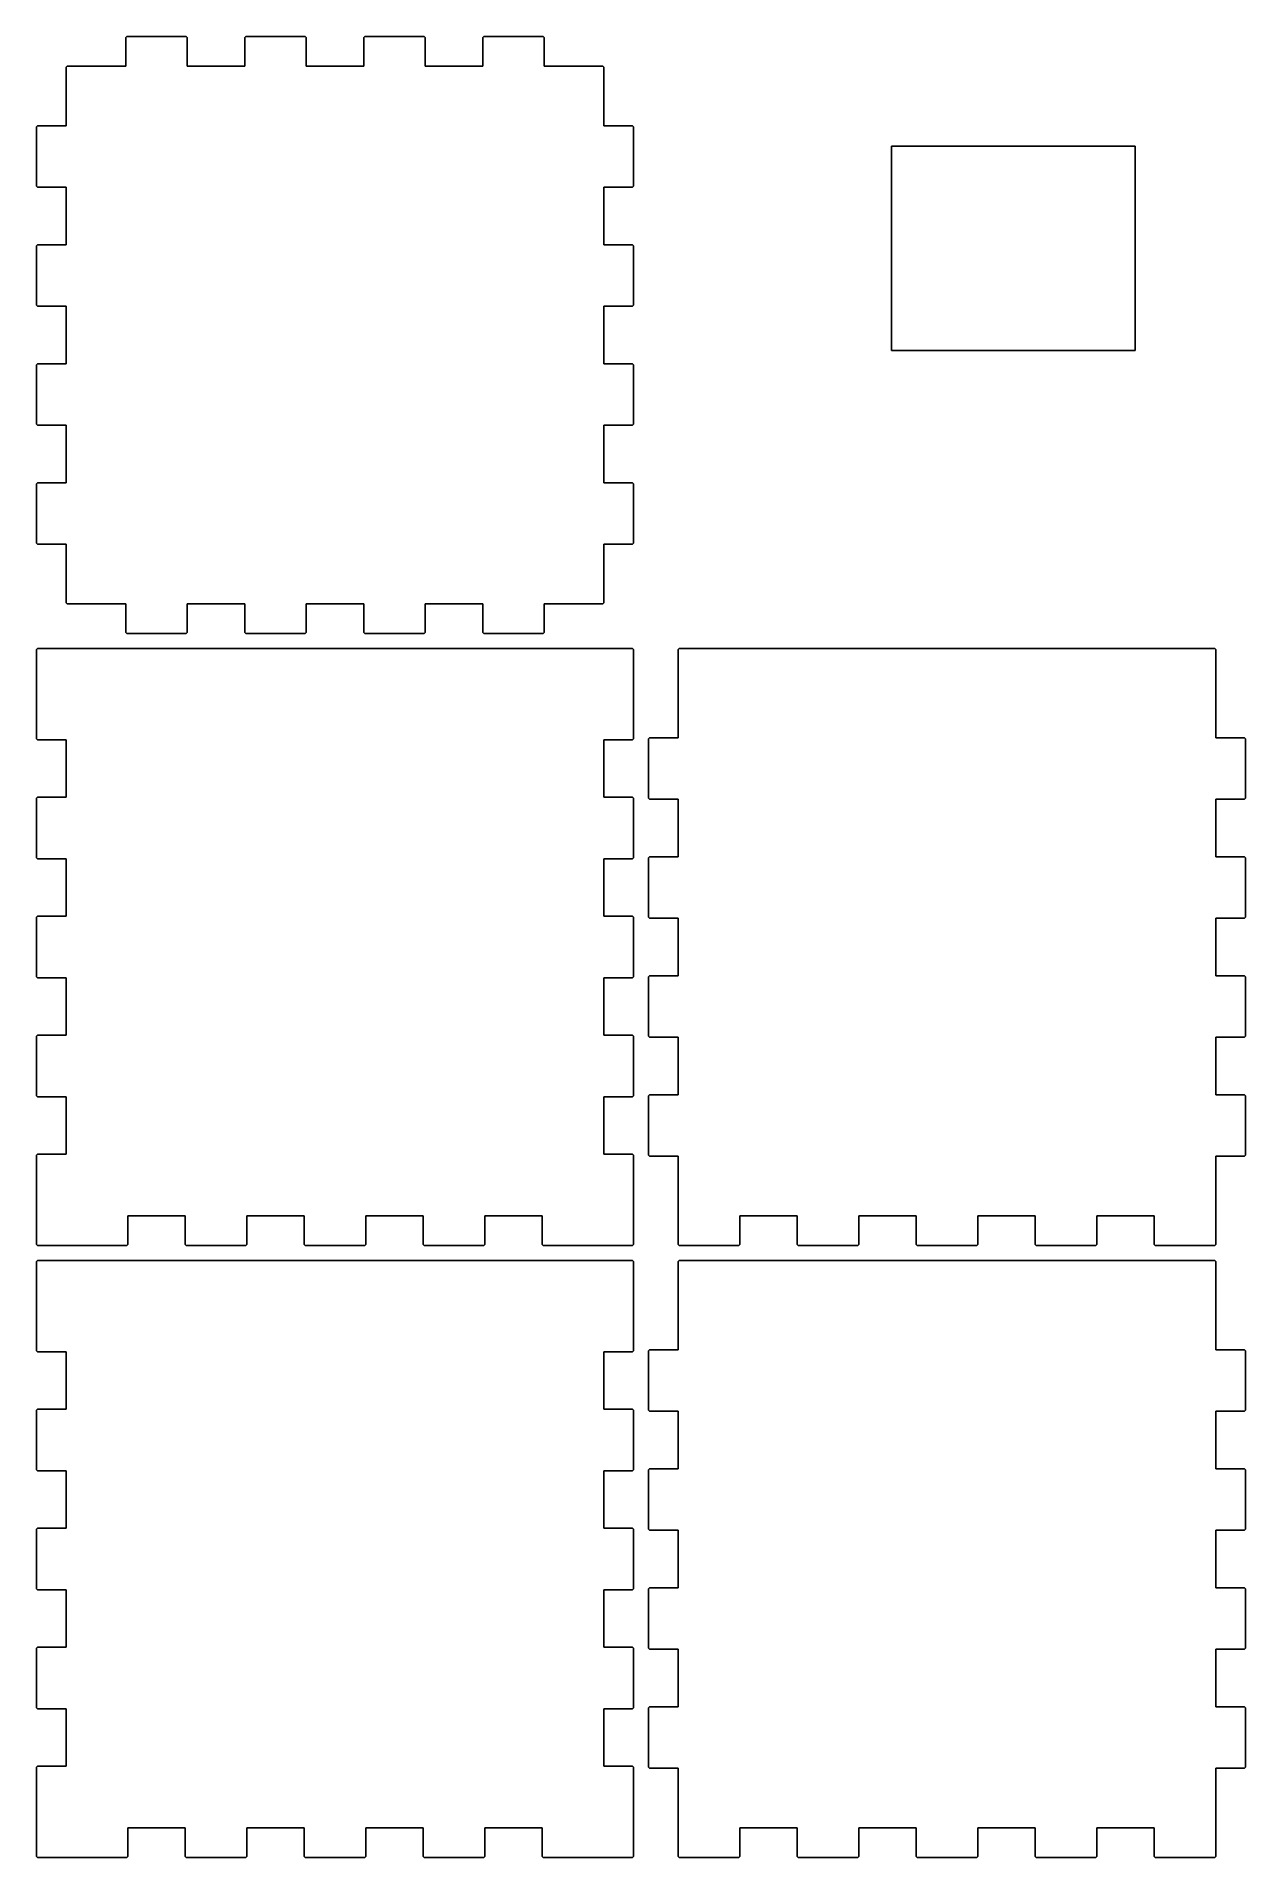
# Model space of a CAD drawing. Extents: x 10 to 132, y 10 to 194.
import ezdxf

# ---------------------------------------------------------------- set-up
doc = ezdxf.new("R2010")
doc.units = 0

msp = doc.modelspace()

# ---------------------------------------------------------------- linework, layer by layer
at = {"layer": 'Layer 1'}
for p, q in [((19.1, 193.6), (19, 193.5)), ((19, 193.5), (19, 190.6)), ((25.1, 193.6), (19.1, 193.6)), ((25.2, 193.5), (25.1, 193.6)), ((25.2, 190.6), (25.2, 193.5)), ((31.1, 193.6), (31, 193.5)), ((31, 193.5), (31, 190.6)), ((37.1, 193.6), (31.1, 193.6)), ((37.2, 193.5), (37.1, 193.6)), ((37.2, 190.6), (37.2, 193.5)), ((43.1, 193.6), (43, 193.5)), ((43, 193.5), (43, 190.6)), ((49.1, 193.6), (43.1, 193.6)), ((49.2, 193.5), (49.1, 193.6)), ((49.2, 190.6), (49.2, 193.5)), ((55.1, 193.6), (55, 193.5)), ((55, 193.5), (55, 190.6)), ((61.1, 193.6), (55.1, 193.6)), ((61.2, 193.5), (61.1, 193.6)), ((61.2, 190.6), (61.2, 193.5)), ((13.1, 190.6), (13, 190.5)), ((13, 190.5), (13, 184.6)), ((19, 190.6), (13.1, 190.6)), ((31, 190.6), (25.2, 190.6)), ((43, 190.6), (37.2, 190.6)), ((55, 190.6), (49.2, 190.6)), ((67.1, 190.6), (61.2, 190.6)), ((67.2, 190.5), (67.1, 190.6)), ((67.2, 184.6), (67.2, 190.5)), ((10.1, 184.6), (10, 184.5)), ((10, 184.5), (10, 178.5)), ((13, 184.6), (10.1, 184.6)), ((70.1, 184.6), (67.2, 184.6)), ((70.2, 184.5), (70.1, 184.6)), ((70.2, 178.5), (70.2, 184.5)), ((96.22, 182.52), (120.77, 182.52)), ((96.22, 161.94), (96.22, 182.52)), ((120.77, 182.52), (120.77, 161.94)), ((10, 178.5), (10.1, 178.4)), ((10.1, 178.4), (13, 178.4)), ((13, 178.4), (13, 172.6)), ((67.2, 172.6), (67.2, 178.4)), ((67.2, 178.4), (70.1, 178.4)), ((70.1, 178.4), (70.2, 178.5)), ((10.1, 172.6), (10, 172.5)), ((13, 172.6), (10.1, 172.6)), ((70.1, 172.6), (67.2, 172.6)), ((70.2, 172.5), (70.1, 172.6)), ((10, 172.5), (10, 166.5)), ((70.2, 166.5), (70.2, 172.5)), ((10, 166.5), (10.1, 166.4)), ((10.1, 166.4), (13, 166.4)), ((13, 166.4), (13, 160.6)), ((67.2, 160.6), (67.2, 166.4)), ((67.2, 166.4), (70.1, 166.4)), ((70.1, 166.4), (70.2, 166.5)), ((120.77, 161.94), (96.22, 161.94)), ((10.1, 160.6), (10, 160.5)), ((10, 160.5), (10, 154.5)), ((13, 160.6), (10.1, 160.6)), ((70.1, 160.6), (67.2, 160.6)), ((70.2, 160.5), (70.1, 160.6)), ((70.2, 154.5), (70.2, 160.5)), ((10, 154.5), (10.1, 154.4)), ((10.1, 154.4), (13, 154.4)), ((13, 154.4), (13, 148.6)), ((67.2, 148.6), (67.2, 154.4)), ((67.2, 154.4), (70.1, 154.4)), ((70.1, 154.4), (70.2, 154.5)), ((10.1, 148.6), (10, 148.5)), ((10, 148.5), (10, 142.5)), ((13, 148.6), (10.1, 148.6)), ((70.1, 148.6), (67.2, 148.6)), ((70.2, 148.5), (70.1, 148.6)), ((70.2, 142.5), (70.2, 148.5)), ((10, 142.5), (10.1, 142.4)), ((10.1, 142.4), (13, 142.4)), ((13, 142.4), (13, 136.5)), ((67.2, 136.5), (67.2, 142.4)), ((67.2, 142.4), (70.1, 142.4)), ((70.1, 142.4), (70.2, 142.5)), ((13, 136.5), (13.1, 136.4)), ((13.1, 136.4), (19, 136.4)), ((13.1, 136.4), (13.1, 136.4)), ((19, 136.4), (19, 133.5)), ((25.2, 133.5), (25.2, 136.4)), ((25.2, 136.4), (31, 136.4)), ((31, 136.4), (31, 133.5)), ((37.2, 133.5), (37.2, 136.4)), ((37.2, 136.4), (43, 136.4)), ((43, 136.4), (43, 133.5)), ((49.2, 133.5), (49.2, 136.4)), ((49.2, 136.4), (55, 136.4)), ((55, 136.4), (55, 133.5)), ((61.2, 133.5), (61.2, 136.4)), ((61.2, 136.4), (67.1, 136.4)), ((67.1, 136.4), (67.2, 136.5)), ((19, 133.5), (19.1, 133.4)), ((19.1, 133.4), (25.1, 133.4)), ((25.1, 133.4), (25.2, 133.5)), ((31, 133.5), (31.1, 133.4)), ((31.1, 133.4), (37.1, 133.4)), ((37.1, 133.4), (37.2, 133.5)), ((43, 133.5), (43.1, 133.4)), ((43.1, 133.4), (49.1, 133.4)), ((49.1, 133.4), (49.2, 133.5)), ((55, 133.5), (55.1, 133.4)), ((55.1, 133.4), (61.1, 133.4)), ((61.1, 133.4), (61.2, 133.5)), ((10.1, 131.9), (10, 131.8)), ((10, 131.8), (10, 122.8)), ((13.1, 131.9), (10.1, 131.9)), ((67.1, 131.9), (13.1, 131.9)), ((70.1, 131.9), (67.1, 131.9)), ((70.2, 131.8), (70.1, 131.9)), ((70.2, 122.8), (70.2, 131.8)), ((74.8, 131.9), (74.7, 131.8)), ((74.7, 131.8), (74.7, 122.9)), ((128.8, 131.9), (74.8, 131.9)), ((128.9, 131.8), (128.8, 131.9)), ((128.9, 122.9), (128.9, 131.8)), ((10, 122.8), (10.1, 122.7)), ((10.1, 122.7), (13, 122.7)), ((13, 122.7), (13, 116.9)), ((67.2, 116.9), (67.2, 122.7)), ((67.2, 122.7), (70.1, 122.7)), ((70.1, 122.7), (70.2, 122.8)), ((71.8, 122.9), (71.7, 122.8)), ((71.7, 122.8), (71.7, 116.8)), ((74.7, 122.9), (71.8, 122.9)), ((131.8, 122.9), (128.9, 122.9)), ((131.9, 122.8), (131.8, 122.9)), ((131.9, 116.8), (131.9, 122.8)), ((10.1, 116.9), (10, 116.8)), ((10, 116.8), (10, 110.8)), ((13, 116.9), (10.1, 116.9)), ((70.1, 116.9), (67.2, 116.9)), ((70.2, 116.8), (70.1, 116.9)), ((70.2, 110.8), (70.2, 116.8)), ((71.7, 116.8), (71.8, 116.7)), ((71.8, 116.7), (74.7, 116.7)), ((74.7, 116.7), (74.7, 110.9)), ((128.9, 110.9), (128.9, 116.7)), ((128.9, 116.7), (131.8, 116.7)), ((131.8, 116.7), (131.9, 116.8)), ((10, 110.8), (10.1, 110.7)), ((10.1, 110.7), (13, 110.7)), ((13, 110.7), (13, 104.9)), ((67.2, 104.9), (67.2, 110.7)), ((67.2, 110.7), (70.1, 110.7)), ((70.1, 110.7), (70.2, 110.8)), ((71.8, 110.9), (71.7, 110.8)), ((71.7, 110.8), (71.7, 104.8)), ((74.7, 110.9), (71.8, 110.9)), ((131.8, 110.9), (128.9, 110.9)), ((131.9, 110.8), (131.8, 110.9)), ((131.9, 104.8), (131.9, 110.8)), ((10.1, 104.9), (10, 104.8)), ((10, 104.8), (10, 98.8)), ((13, 104.9), (10.1, 104.9)), ((70.1, 104.9), (67.2, 104.9)), ((70.2, 104.8), (70.1, 104.9)), ((70.2, 98.8), (70.2, 104.8)), ((71.7, 104.8), (71.8, 104.7)), ((71.8, 104.7), (74.7, 104.7)), ((74.7, 104.7), (74.7, 98.9)), ((128.9, 98.9), (128.9, 104.7)), ((128.9, 104.7), (131.8, 104.7)), ((131.8, 104.7), (131.9, 104.8)), ((10, 98.8), (10.1, 98.7)), ((10.1, 98.7), (13, 98.7)), ((13, 98.7), (13, 92.9)), ((67.2, 92.9), (67.2, 98.7)), ((67.2, 98.7), (70.1, 98.7)), ((70.1, 98.7), (70.2, 98.8)), ((71.8, 98.9), (71.7, 98.8)), ((71.7, 98.8), (71.7, 92.8)), ((74.7, 98.9), (71.8, 98.9)), ((131.8, 98.9), (128.9, 98.9)), ((131.9, 98.8), (131.8, 98.9)), ((131.9, 92.8), (131.9, 98.8)), ((10.1, 92.9), (10, 92.8)), ((10, 92.8), (10, 86.8)), ((13, 92.9), (10.1, 92.9)), ((70.1, 92.9), (67.2, 92.9)), ((70.2, 92.8), (70.1, 92.9)), ((70.2, 86.8), (70.2, 92.8)), ((71.7, 92.8), (71.8, 92.7)), ((71.8, 92.7), (74.7, 92.7)), ((74.7, 92.7), (74.7, 86.9)), ((128.9, 86.9), (128.9, 92.7)), ((128.9, 92.7), (131.8, 92.7)), ((131.8, 92.7), (131.9, 92.8)), ((10, 86.8), (10.1, 86.7)), ((10.1, 86.7), (13, 86.7)), ((13, 86.7), (13, 80.9)), ((67.2, 80.9), (67.2, 86.7)), ((67.2, 86.7), (70.1, 86.7)), ((70.1, 86.7), (70.2, 86.8)), ((71.8, 86.9), (71.7, 86.8)), ((71.7, 86.8), (71.7, 80.8)), ((74.7, 86.9), (71.8, 86.9)), ((131.8, 86.9), (128.9, 86.9)), ((131.9, 86.8), (131.8, 86.9)), ((131.9, 80.8), (131.9, 86.8)), ((10.1, 80.9), (10, 80.8)), ((10, 80.8), (10, 71.8)), ((13, 80.9), (10.1, 80.9)), ((70.1, 80.9), (67.2, 80.9)), ((70.2, 80.8), (70.1, 80.9)), ((70.2, 71.8), (70.2, 80.8)), ((71.7, 80.8), (71.8, 80.7)), ((131.8, 80.7), (131.9, 80.8)), ((71.8, 80.7), (74.7, 80.7)), ((74.7, 80.7), (74.7, 71.8)), ((128.9, 71.8), (128.9, 80.7)), ((128.9, 80.7), (131.8, 80.7)), ((19.2, 71.8), (19.2, 74.7)), ((19.2, 74.7), (25, 74.7)), ((25, 74.7), (25, 71.8)), ((31.2, 71.8), (31.2, 74.7)), ((31.2, 74.7), (37, 74.7)), ((37, 74.7), (37, 71.8)), ((43.2, 71.8), (43.2, 74.7)), ((43.2, 74.7), (49, 74.7)), ((49, 74.7), (49, 71.8)), ((55.2, 71.8), (55.2, 74.7)), ((55.2, 74.7), (61, 74.7)), ((61, 74.7), (61, 71.8)), ((80.9, 71.8), (80.9, 74.7)), ((80.9, 74.7), (86.7, 74.7)), ((86.7, 74.7), (86.7, 71.8)), ((92.9, 71.8), (92.9, 74.7)), ((92.9, 74.7), (98.7, 74.7)), ((98.7, 74.7), (98.7, 71.8)), ((104.9, 71.8), (104.9, 74.7)), ((104.9, 74.7), (110.7, 74.7)), ((110.7, 74.7), (110.7, 71.8)), ((116.9, 71.8), (116.9, 74.7)), ((116.9, 74.7), (122.7, 74.7)), ((122.7, 74.7), (122.7, 71.8)), ((10, 71.8), (10.1, 71.7)), ((10.1, 71.7), (13.1, 71.7)), ((13.1, 71.7), (19.1, 71.7)), ((13.1, 71.7), (13.1, 71.7)), ((19.1, 71.7), (19.2, 71.8)), ((25, 71.8), (25.1, 71.7)), ((25.1, 71.7), (31.1, 71.7)), ((31.1, 71.7), (31.2, 71.8)), ((37, 71.8), (37.1, 71.7)), ((37.1, 71.7), (43.1, 71.7)), ((43.1, 71.7), (43.2, 71.8)), ((49, 71.8), (49.1, 71.7)), ((49.1, 71.7), (55.1, 71.7)), ((55.1, 71.7), (55.2, 71.8)), ((61, 71.8), (61.1, 71.7)), ((61.1, 71.7), (67.1, 71.7)), ((67.1, 71.7), (70.1, 71.7)), ((70.1, 71.7), (70.2, 71.8)), ((74.7, 71.8), (74.8, 71.7)), ((74.8, 71.7), (80.8, 71.7)), ((74.8, 71.7), (74.8, 71.7)), ((80.8, 71.7), (80.9, 71.8)), ((86.7, 71.8), (86.8, 71.7)), ((86.8, 71.7), (92.8, 71.7)), ((92.8, 71.7), (92.9, 71.8)), ((98.7, 71.8), (98.8, 71.7)), ((98.8, 71.7), (104.8, 71.7)), ((104.8, 71.7), (104.9, 71.8)), ((110.7, 71.8), (110.8, 71.7)), ((110.8, 71.7), (116.8, 71.7)), ((116.8, 71.7), (116.9, 71.8)), ((122.7, 71.8), (122.8, 71.7)), ((122.8, 71.7), (128.8, 71.7)), ((128.8, 71.7), (128.9, 71.8)), ((10.1, 70.2), (10, 70.1)), ((10, 70.1), (10, 61.1)), ((13.1, 70.2), (10.1, 70.2)), ((67.1, 70.2), (13.1, 70.2)), ((70.1, 70.2), (67.1, 70.2)), ((70.2, 70.1), (70.1, 70.2)), ((70.2, 61.1), (70.2, 70.1)), ((74.8, 70.2), (74.7, 70.1)), ((74.7, 70.1), (74.7, 61.2)), ((128.8, 70.2), (74.8, 70.2)), ((128.9, 70.1), (128.8, 70.2)), ((128.9, 61.2), (128.9, 70.1)), ((10, 61.1), (10.1, 61)), ((10.1, 61), (13, 61)), ((13, 61), (13, 55.2)), ((67.2, 55.2), (67.2, 61)), ((67.2, 61), (70.1, 61)), ((70.1, 61), (70.2, 61.1)), ((71.8, 61.2), (71.7, 61.1)), ((71.7, 61.1), (71.7, 55.1)), ((74.7, 61.2), (71.8, 61.2)), ((131.8, 61.2), (128.9, 61.2)), ((131.9, 61.1), (131.8, 61.2)), ((131.9, 55.1), (131.9, 61.1)), ((10.1, 55.2), (10, 55.1)), ((10, 55.1), (10, 49.1)), ((13, 55.2), (10.1, 55.2)), ((70.1, 55.2), (67.2, 55.2)), ((70.2, 55.1), (70.1, 55.2)), ((70.2, 49.1), (70.2, 55.1)), ((71.7, 55.1), (71.8, 55)), ((131.8, 55), (131.9, 55.1)), ((71.8, 55), (74.7, 55)), ((74.7, 55), (74.7, 49.2)), ((128.9, 49.2), (128.9, 55)), ((128.9, 55), (131.8, 55)), ((10, 49.1), (10.1, 49)), ((10.1, 49), (13, 49)), ((13, 49), (13, 43.2)), ((67.2, 43.2), (67.2, 49)), ((67.2, 49), (70.1, 49)), ((70.1, 49), (70.2, 49.1)), ((71.8, 49.2), (71.7, 49.1)), ((71.7, 49.1), (71.7, 43.1)), ((74.7, 49.2), (71.8, 49.2)), ((131.8, 49.2), (128.9, 49.2)), ((131.9, 49.1), (131.8, 49.2)), ((131.9, 43.1), (131.9, 49.1)), ((10.1, 43.2), (10, 43.1)), ((10, 43.1), (10, 37.1)), ((13, 43.2), (10.1, 43.2)), ((70.1, 43.2), (67.2, 43.2)), ((70.2, 43.1), (70.1, 43.2)), ((70.2, 37.1), (70.2, 43.1)), ((71.7, 43.1), (71.8, 43)), ((71.8, 43), (74.7, 43)), ((74.7, 43), (74.7, 37.2)), ((128.9, 37.2), (128.9, 43)), ((128.9, 43), (131.8, 43)), ((131.8, 43), (131.9, 43.1)), ((10, 37.1), (10.1, 37)), ((10.1, 37), (13, 37)), ((13, 37), (13, 31.2)), ((67.2, 31.2), (67.2, 37)), ((67.2, 37), (70.1, 37)), ((70.1, 37), (70.2, 37.1)), ((71.8, 37.2), (71.7, 37.1)), ((71.7, 37.1), (71.7, 31.1)), ((74.7, 37.2), (71.8, 37.2)), ((131.8, 37.2), (128.9, 37.2)), ((131.9, 37.1), (131.8, 37.2)), ((131.9, 31.1), (131.9, 37.1)), ((10.1, 31.2), (10, 31.1)), ((10, 31.1), (10, 25.1)), ((13, 31.2), (10.1, 31.2)), ((70.1, 31.2), (67.2, 31.2)), ((70.2, 31.1), (70.1, 31.2)), ((70.2, 25.1), (70.2, 31.1)), ((71.7, 31.1), (71.8, 31)), ((71.8, 31), (74.7, 31)), ((74.7, 31), (74.7, 25.2)), ((128.9, 25.2), (128.9, 31)), ((128.9, 31), (131.8, 31)), ((131.8, 31), (131.9, 31.1)), ((10, 25.1), (10.1, 25)), ((10.1, 25), (13, 25)), ((13, 25), (13, 19.2)), ((67.2, 19.2), (67.2, 25)), ((67.2, 25), (70.1, 25)), ((70.1, 25), (70.2, 25.1)), ((71.8, 25.2), (71.7, 25.1)), ((71.7, 25.1), (71.7, 19.1)), ((74.7, 25.2), (71.8, 25.2)), ((131.8, 25.2), (128.9, 25.2)), ((131.9, 25.1), (131.8, 25.2)), ((131.9, 19.1), (131.9, 25.1)), ((10.1, 19.2), (10, 19.1)), ((10, 19.1), (10, 10.1)), ((13, 19.2), (10.1, 19.2)), ((70.1, 19.2), (67.2, 19.2)), ((70.2, 19.1), (70.1, 19.2)), ((70.2, 10.1), (70.2, 19.1)), ((71.7, 19.1), (71.8, 19)), ((71.8, 19), (74.7, 19)), ((74.7, 19), (74.7, 10.1)), ((128.9, 10.1), (128.9, 19)), ((128.9, 19), (131.8, 19)), ((131.8, 19), (131.9, 19.1)), ((19.2, 10.1), (19.2, 13)), ((19.2, 13), (25, 13)), ((25, 13), (25, 10.1)), ((31.2, 10.1), (31.2, 13)), ((31.2, 13), (37, 13)), ((37, 13), (37, 10.1)), ((43.2, 10.1), (43.2, 13)), ((43.2, 13), (49, 13)), ((49, 13), (49, 10.1)), ((55.2, 10.1), (55.2, 13)), ((55.2, 13), (61, 13)), ((61, 13), (61, 10.1)), ((80.9, 10.1), (80.9, 13)), ((80.9, 13), (86.7, 13)), ((86.7, 13), (86.7, 10.1)), ((92.9, 10.1), (92.9, 13)), ((92.9, 13), (98.7, 13)), ((98.7, 13), (98.7, 10.1)), ((104.9, 10.1), (104.9, 13)), ((104.9, 13), (110.7, 13)), ((110.7, 13), (110.7, 10.1)), ((116.9, 10.1), (116.9, 13)), ((116.9, 13), (122.7, 13)), ((122.7, 13), (122.7, 10.1)), ((10, 10.1), (10.1, 10)), ((10.1, 10), (13.1, 10)), ((13.1, 10), (19.1, 10)), ((13.1, 10), (13.1, 10)), ((19.1, 10), (19.2, 10.1)), ((25, 10.1), (25.1, 10)), ((25.1, 10), (31.1, 10)), ((31.1, 10), (31.2, 10.1)), ((37, 10.1), (37.1, 10)), ((37.1, 10), (43.1, 10)), ((43.1, 10), (43.2, 10.1)), ((49, 10.1), (49.1, 10)), ((49.1, 10), (55.1, 10)), ((55.1, 10), (55.2, 10.1)), ((61, 10.1), (61.1, 10)), ((61.1, 10), (67.1, 10)), ((67.1, 10), (70.1, 10)), ((70.1, 10), (70.2, 10.1)), ((74.7, 10.1), (74.8, 10)), ((74.8, 10), (80.8, 10)), ((74.8, 10), (74.8, 10)), ((80.8, 10), (80.9, 10.1)), ((86.7, 10.1), (86.8, 10)), ((86.8, 10), (92.8, 10)), ((92.8, 10), (92.9, 10.1)), ((98.7, 10.1), (98.8, 10)), ((98.8, 10), (104.8, 10)), ((104.8, 10), (104.9, 10.1)), ((110.7, 10.1), (110.8, 10)), ((110.8, 10), (116.8, 10)), ((116.8, 10), (116.9, 10.1)), ((122.7, 10.1), (122.8, 10)), ((122.8, 10), (128.8, 10)), ((128.8, 10), (128.9, 10.1))]:
    msp.add_line(p, q, dxfattribs=at)

doc.saveas('drawing.dxf')
